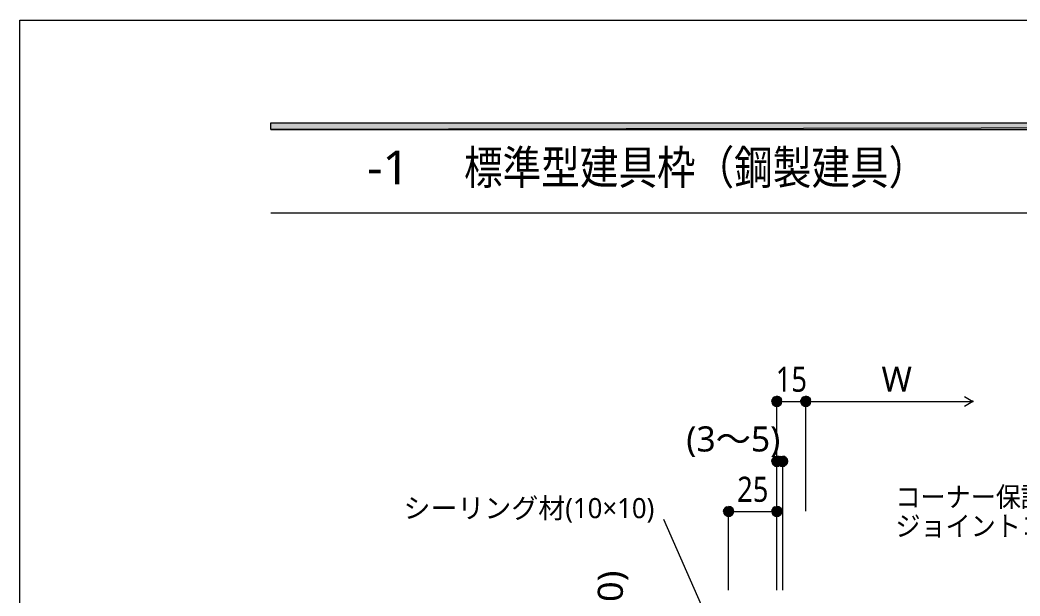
# Model space of a CAD drawing. Header units: millimetres. Extents: x 0 to 420, y 0 to 297.
# Drawn here: x 0.2 to 103.8, y 237.4 to 297 of the extents above; entities that cross this region are included whole.
import ezdxf
from ezdxf.enums import TextEntityAlignment as Align

# ---------------------------------------------------------------- set-up
doc = ezdxf.new("R2010")
doc.units = ezdxf.units.MM
doc.styles.add('kst32b', font='NotoSansJP-Variable.ttf')

msp = doc.modelspace()

# ---------------------------------------------------------------- hatches: boundary and pattern name
h = msp.add_hatch(color=7)
h.paths.add_polyline_path([(394.17, 285.62), (394.17, 286.32), (26.18, 285.62), (394.17, 285.62)])
h.paths.add_polyline_path([(394.17, 286.32), (26.18, 285.62), (26.18, 286.32), (394.17, 286.32)])
h = msp.add_hatch(color=7)
h.paths.add_polyline_path([(78.8, 257.98), (78.61, 258.02), (78.61, 257.49), (78.8, 257.98)])
h.paths.add_polyline_path([(78.61, 258.02), (78.61, 257.49), (78.4, 257.98), (78.61, 258.02)])
h.paths.add_polyline_path([(78.61, 257.49), (78.4, 257.98), (78.23, 257.87), (78.61, 257.49)])
h = msp.add_hatch(color=7)
h.paths.add_polyline_path([(79.12, 257.49), (79.1, 257.7), (78.61, 257.49), (79.12, 257.49)])
h.paths.add_polyline_path([(79.1, 257.7), (78.61, 257.49), (78.97, 257.87), (79.1, 257.7)])
h.paths.add_polyline_path([(78.61, 257.49), (78.97, 257.87), (78.8, 257.98), (78.61, 257.49)])
h = msp.add_hatch(color=7)
h.paths.add_polyline_path([(81.81, 257.98), (81.6, 258.02), (81.6, 257.49), (81.81, 257.98)])
h.paths.add_polyline_path([(81.6, 258.02), (81.6, 257.49), (81.41, 257.98), (81.6, 258.02)])
h.paths.add_polyline_path([(81.6, 257.49), (81.41, 257.98), (81.24, 257.87), (81.6, 257.49)])
h = msp.add_hatch(color=7)
h.paths.add_polyline_path([(82.13, 257.49), (82.08, 257.7), (81.6, 257.49), (82.13, 257.49)])
h.paths.add_polyline_path([(82.08, 257.7), (81.6, 257.49), (81.98, 257.87), (82.08, 257.7)])
h.paths.add_polyline_path([(81.6, 257.49), (81.98, 257.87), (81.81, 257.98), (81.6, 257.49)])
h = msp.add_hatch(color=7)
h.paths.add_polyline_path([(78.23, 257.87), (78.13, 257.7), (78.61, 257.49), (78.23, 257.87)])
h.paths.add_polyline_path([(78.13, 257.7), (78.61, 257.49), (78.08, 257.49), (78.13, 257.7)])
h.paths.add_polyline_path([(78.61, 257.49), (78.08, 257.49), (78.13, 257.28), (78.61, 257.49)])
h = msp.add_hatch(color=7)
h.paths.add_polyline_path([(78.13, 257.28), (78.23, 257.11), (78.61, 257.49), (78.13, 257.28)])
h.paths.add_polyline_path([(78.23, 257.11), (78.61, 257.49), (78.4, 257.01), (78.23, 257.11)])
h.paths.add_polyline_path([(78.61, 257.49), (78.4, 257.01), (78.61, 256.96), (78.61, 257.49)])
h = msp.add_hatch(color=7)
h.paths.add_polyline_path([(78.61, 256.96), (78.8, 257.01), (78.61, 257.49), (78.61, 256.96)])
h.paths.add_polyline_path([(78.8, 257.01), (78.61, 257.49), (78.97, 257.11), (78.8, 257.01)])
h.paths.add_polyline_path([(78.61, 257.49), (78.97, 257.11), (79.1, 257.28), (78.61, 257.49)])
for points in [[(79.1, 257.28), (79.12, 257.49), (78.61, 257.49), (79.1, 257.28)], [(82.08, 257.28), (82.13, 257.49), (81.6, 257.49), (82.08, 257.28)], [(98.91, 257.53), (98.89, 257.51), (98.87, 257.49), (98.89, 257.47), (98.91, 257.45), (98.93, 257.47), (98.95, 257.49), (98.93, 257.51), (98.91, 257.53)], [(98.91, 257.53), (98.89, 257.51), (98.87, 257.49), (98.89, 257.47), (98.91, 257.45), (98.93, 257.47), (98.95, 257.49), (98.93, 257.51), (98.91, 257.53)], [(98.91, 257.53), (98.89, 257.51), (98.87, 257.49), (98.89, 257.47), (98.91, 257.45), (98.93, 257.47), (98.95, 257.49), (98.93, 257.51), (98.91, 257.53)], [(79.1, 251.1), (79.12, 251.29), (78.61, 251.29), (79.1, 251.1)], [(79.69, 251.1), (79.73, 251.29), (79.21, 251.29), (79.69, 251.1)], [(74.08, 245.91), (74.13, 246.1), (73.6, 246.1), (74.08, 245.91)], [(79.1, 245.91), (79.12, 246.1), (78.61, 246.1), (79.1, 245.91)]]:
    msp.add_hatch(color=7).paths.add_polyline_path(points)
h = msp.add_hatch(color=7)
h.paths.add_polyline_path([(81.24, 257.87), (81.11, 257.7), (81.6, 257.49), (81.24, 257.87)])
h.paths.add_polyline_path([(81.11, 257.7), (81.6, 257.49), (81.07, 257.49), (81.11, 257.7)])
h.paths.add_polyline_path([(81.6, 257.49), (81.07, 257.49), (81.11, 257.28), (81.6, 257.49)])
h = msp.add_hatch(color=7)
h.paths.add_polyline_path([(81.11, 257.28), (81.24, 257.11), (81.6, 257.49), (81.11, 257.28)])
h.paths.add_polyline_path([(81.24, 257.11), (81.6, 257.49), (81.41, 257.01), (81.24, 257.11)])
h.paths.add_polyline_path([(81.6, 257.49), (81.41, 257.01), (81.6, 256.96), (81.6, 257.49)])
h = msp.add_hatch(color=7)
h.paths.add_polyline_path([(81.6, 256.96), (81.81, 257.01), (81.6, 257.49), (81.6, 256.96)])
h.paths.add_polyline_path([(81.81, 257.01), (81.6, 257.49), (81.98, 257.11), (81.81, 257.01)])
h.paths.add_polyline_path([(81.6, 257.49), (81.98, 257.11), (82.08, 257.28), (81.6, 257.49)])
h = msp.add_hatch(color=7)
h.paths.add_polyline_path([(78.8, 251.78), (78.61, 251.82), (78.61, 251.29), (78.8, 251.78)])
h.paths.add_polyline_path([(78.61, 251.82), (78.61, 251.29), (78.4, 251.78), (78.61, 251.82)])
h.paths.add_polyline_path([(78.61, 251.29), (78.4, 251.78), (78.23, 251.67), (78.61, 251.29)])
h = msp.add_hatch(color=7)
h.paths.add_polyline_path([(79.12, 251.29), (79.1, 251.5), (78.61, 251.29), (79.12, 251.29)])
h.paths.add_polyline_path([(79.1, 251.5), (78.61, 251.29), (78.97, 251.67), (79.1, 251.5)])
h.paths.add_polyline_path([(78.61, 251.29), (78.97, 251.67), (78.8, 251.78), (78.61, 251.29)])
h = msp.add_hatch(color=7)
h.paths.add_polyline_path([(79.4, 251.78), (79.21, 251.82), (79.21, 251.29), (79.4, 251.78)])
h.paths.add_polyline_path([(79.21, 251.82), (79.21, 251.29), (78.99, 251.78), (79.21, 251.82)])
h.paths.add_polyline_path([(79.21, 251.29), (78.99, 251.78), (78.82, 251.67), (79.21, 251.29)])
h = msp.add_hatch(color=7)
h.paths.add_polyline_path([(79.73, 251.29), (79.69, 251.5), (79.21, 251.29), (79.73, 251.29)])
h.paths.add_polyline_path([(79.69, 251.5), (79.21, 251.29), (79.57, 251.67), (79.69, 251.5)])
h.paths.add_polyline_path([(79.21, 251.29), (79.57, 251.67), (79.4, 251.78), (79.21, 251.29)])
h = msp.add_hatch(color=7)
h.paths.add_polyline_path([(78.23, 251.67), (78.13, 251.5), (78.61, 251.29), (78.23, 251.67)])
h.paths.add_polyline_path([(78.13, 251.5), (78.61, 251.29), (78.08, 251.29), (78.13, 251.5)])
h.paths.add_polyline_path([(78.61, 251.29), (78.08, 251.29), (78.13, 251.1), (78.61, 251.29)])
h = msp.add_hatch(color=7)
h.paths.add_polyline_path([(78.13, 251.1), (78.23, 250.93), (78.61, 251.29), (78.13, 251.1)])
h.paths.add_polyline_path([(78.23, 250.93), (78.61, 251.29), (78.4, 250.8), (78.23, 250.93)])
h.paths.add_polyline_path([(78.61, 251.29), (78.4, 250.8), (78.61, 250.78), (78.61, 251.29)])
h = msp.add_hatch(color=7)
h.paths.add_polyline_path([(78.61, 250.78), (78.8, 250.8), (78.61, 251.29), (78.61, 250.78)])
h.paths.add_polyline_path([(78.8, 250.8), (78.61, 251.29), (78.97, 250.93), (78.8, 250.8)])
h.paths.add_polyline_path([(78.61, 251.29), (78.97, 250.93), (79.1, 251.1), (78.61, 251.29)])
h = msp.add_hatch(color=7)
h.paths.add_polyline_path([(78.82, 251.67), (78.72, 251.5), (79.21, 251.29), (78.82, 251.67)])
h.paths.add_polyline_path([(78.72, 251.5), (79.21, 251.29), (78.68, 251.29), (78.72, 251.5)])
h.paths.add_polyline_path([(79.21, 251.29), (78.68, 251.29), (78.72, 251.1), (79.21, 251.29)])
h = msp.add_hatch(color=7)
h.paths.add_polyline_path([(78.72, 251.1), (78.82, 250.93), (79.21, 251.29), (78.72, 251.1)])
h.paths.add_polyline_path([(78.82, 250.93), (79.21, 251.29), (78.99, 250.8), (78.82, 250.93)])
h.paths.add_polyline_path([(79.21, 251.29), (78.99, 250.8), (79.21, 250.78), (79.21, 251.29)])
h = msp.add_hatch(color=7)
h.paths.add_polyline_path([(79.21, 250.78), (79.4, 250.8), (79.21, 251.29), (79.21, 250.78)])
h.paths.add_polyline_path([(79.4, 250.8), (79.21, 251.29), (79.57, 250.93), (79.4, 250.8)])
h.paths.add_polyline_path([(79.21, 251.29), (79.57, 250.93), (79.69, 251.1), (79.21, 251.29)])
h = msp.add_hatch(color=7)
h.paths.add_polyline_path([(73.81, 246.59), (73.6, 246.63), (73.6, 246.1), (73.81, 246.59)])
h.paths.add_polyline_path([(73.6, 246.63), (73.6, 246.1), (73.41, 246.59), (73.6, 246.63)])
h.paths.add_polyline_path([(73.6, 246.1), (73.41, 246.59), (73.24, 246.49), (73.6, 246.1)])
h = msp.add_hatch(color=7)
h.paths.add_polyline_path([(74.13, 246.1), (74.08, 246.32), (73.6, 246.1), (74.13, 246.1)])
h.paths.add_polyline_path([(74.08, 246.32), (73.6, 246.1), (73.98, 246.49), (74.08, 246.32)])
h.paths.add_polyline_path([(73.6, 246.1), (73.98, 246.49), (73.81, 246.59), (73.6, 246.1)])
h = msp.add_hatch(color=7)
h.paths.add_polyline_path([(78.8, 246.59), (78.61, 246.63), (78.61, 246.1), (78.8, 246.59)])
h.paths.add_polyline_path([(78.61, 246.63), (78.61, 246.1), (78.4, 246.59), (78.61, 246.63)])
h.paths.add_polyline_path([(78.61, 246.1), (78.4, 246.59), (78.23, 246.49), (78.61, 246.1)])
h = msp.add_hatch(color=7)
h.paths.add_polyline_path([(79.12, 246.1), (79.1, 246.32), (78.61, 246.1), (79.12, 246.1)])
h.paths.add_polyline_path([(79.1, 246.32), (78.61, 246.1), (78.97, 246.49), (79.1, 246.32)])
h.paths.add_polyline_path([(78.61, 246.1), (78.97, 246.49), (78.8, 246.59), (78.61, 246.1)])
h = msp.add_hatch(color=7)
h.paths.add_polyline_path([(73.24, 246.49), (73.11, 246.32), (73.6, 246.1), (73.24, 246.49)])
h.paths.add_polyline_path([(73.11, 246.32), (73.6, 246.1), (73.07, 246.1), (73.11, 246.32)])
h.paths.add_polyline_path([(73.6, 246.1), (73.07, 246.1), (73.11, 245.91), (73.6, 246.1)])
h = msp.add_hatch(color=7)
h.paths.add_polyline_path([(73.11, 245.91), (73.24, 245.72), (73.6, 246.1), (73.11, 245.91)])
h.paths.add_polyline_path([(73.24, 245.72), (73.6, 246.1), (73.41, 245.62), (73.24, 245.72)])
h.paths.add_polyline_path([(73.6, 246.1), (73.41, 245.62), (73.6, 245.58), (73.6, 246.1)])
h = msp.add_hatch(color=7)
h.paths.add_polyline_path([(73.6, 245.58), (73.81, 245.62), (73.6, 246.1), (73.6, 245.58)])
h.paths.add_polyline_path([(73.81, 245.62), (73.6, 246.1), (73.98, 245.72), (73.81, 245.62)])
h.paths.add_polyline_path([(73.6, 246.1), (73.98, 245.72), (74.08, 245.91), (73.6, 246.1)])
h = msp.add_hatch(color=7)
h.paths.add_polyline_path([(78.23, 246.49), (78.13, 246.32), (78.61, 246.1), (78.23, 246.49)])
h.paths.add_polyline_path([(78.13, 246.32), (78.61, 246.1), (78.08, 246.1), (78.13, 246.32)])
h.paths.add_polyline_path([(78.61, 246.1), (78.08, 246.1), (78.13, 245.91), (78.61, 246.1)])
h = msp.add_hatch(color=7)
h.paths.add_polyline_path([(78.13, 245.91), (78.23, 245.72), (78.61, 246.1), (78.13, 245.91)])
h.paths.add_polyline_path([(78.23, 245.72), (78.61, 246.1), (78.4, 245.62), (78.23, 245.72)])
h.paths.add_polyline_path([(78.61, 246.1), (78.4, 245.62), (78.61, 245.58), (78.61, 246.1)])
h = msp.add_hatch(color=7)
h.paths.add_polyline_path([(78.61, 245.58), (78.8, 245.62), (78.61, 246.1), (78.61, 245.58)])
h.paths.add_polyline_path([(78.8, 245.62), (78.61, 246.1), (78.97, 245.72), (78.8, 245.62)])
h.paths.add_polyline_path([(78.61, 246.1), (78.97, 245.72), (79.1, 245.91), (78.61, 246.1)])

# ---------------------------------------------------------------- linework, layer by layer
at = {"lineweight": 13}
msp.add_lwpolyline([(0.19, 0), (0.19, 296.97), (420.16, 296.97), (420.16, 0)], close=True, dxfattribs=at)
at = {"lineweight": 0}
for points in [[(394.17, 285.62), (394.17, 286.32), (26.18, 285.62)], [(394.17, 286.32), (26.18, 285.62), (26.18, 286.32)], [(78.61, 257.49), (78.4, 257.98), (78.23, 257.87)], [(78.61, 258.02), (78.61, 257.49), (78.4, 257.98)], [(78.8, 257.98), (78.61, 258.02), (78.61, 257.49)], [(78.61, 257.49), (78.97, 257.87), (78.8, 257.98)], [(81.6, 257.49), (81.41, 257.98), (81.24, 257.87)], [(81.6, 258.02), (81.6, 257.49), (81.41, 257.98)], [(81.81, 257.98), (81.6, 258.02), (81.6, 257.49)], [(81.6, 257.49), (81.98, 257.87), (81.81, 257.98)], [(78.13, 257.7), (78.61, 257.49), (78.08, 257.49)], [(78.61, 257.49), (78.08, 257.49), (78.13, 257.28)], [(78.23, 257.87), (78.13, 257.7), (78.61, 257.49)], [(78.13, 257.28), (78.23, 257.11), (78.61, 257.49)], [(78.23, 257.11), (78.61, 257.49), (78.4, 257.01)], [(78.61, 257.49), (78.4, 257.01), (78.61, 256.96)], [(79.1, 257.7), (78.61, 257.49), (78.97, 257.87)], [(79.12, 257.49), (79.1, 257.7), (78.61, 257.49)], [(78.61, 256.96), (78.8, 257.01), (78.61, 257.49)], [(78.8, 257.01), (78.61, 257.49), (78.97, 257.11)], [(78.61, 257.49), (78.97, 257.11), (79.1, 257.28)], [(79.1, 257.28), (79.12, 257.49), (78.61, 257.49)], [(81.11, 257.7), (81.6, 257.49), (81.07, 257.49)], [(81.6, 257.49), (81.07, 257.49), (81.11, 257.28)], [(81.24, 257.87), (81.11, 257.7), (81.6, 257.49)], [(81.11, 257.28), (81.24, 257.11), (81.6, 257.49)], [(81.24, 257.11), (81.6, 257.49), (81.41, 257.01)], [(81.6, 257.49), (81.41, 257.01), (81.6, 256.96)], [(82.08, 257.7), (81.6, 257.49), (81.98, 257.87)], [(82.13, 257.49), (82.08, 257.7), (81.6, 257.49)], [(81.6, 256.96), (81.81, 257.01), (81.6, 257.49)], [(81.81, 257.01), (81.6, 257.49), (81.98, 257.11)], [(81.6, 257.49), (81.98, 257.11), (82.08, 257.28)], [(82.08, 257.28), (82.13, 257.49), (81.6, 257.49)], [(98.91, 257.53), (98.89, 257.51), (98.87, 257.49), (98.89, 257.47), (98.91, 257.45), (98.93, 257.47), (98.95, 257.49), (98.93, 257.51)], [(98.91, 257.53), (98.89, 257.51), (98.87, 257.49), (98.89, 257.47), (98.91, 257.45), (98.93, 257.47), (98.95, 257.49), (98.93, 257.51)], [(98.91, 257.53), (98.89, 257.51), (98.87, 257.49), (98.89, 257.47), (98.91, 257.45), (98.93, 257.47), (98.95, 257.49), (98.93, 257.51)], [(78.61, 251.29), (78.4, 251.78), (78.23, 251.67)], [(78.61, 251.82), (78.61, 251.29), (78.4, 251.78)], [(78.8, 251.78), (78.61, 251.82), (78.61, 251.29)], [(78.61, 251.29), (78.97, 251.67), (78.8, 251.78)], [(79.21, 251.29), (78.99, 251.78), (78.82, 251.67)], [(79.21, 251.82), (79.21, 251.29), (78.99, 251.78)], [(79.4, 251.78), (79.21, 251.82), (79.21, 251.29)], [(79.21, 251.29), (79.57, 251.67), (79.4, 251.78)], [(78.13, 251.5), (78.61, 251.29), (78.08, 251.29)], [(78.61, 251.29), (78.08, 251.29), (78.13, 251.1)], [(78.23, 251.67), (78.13, 251.5), (78.61, 251.29)], [(78.13, 251.1), (78.23, 250.93), (78.61, 251.29)], [(78.23, 250.93), (78.61, 251.29), (78.4, 250.8)], [(78.61, 251.29), (78.4, 250.8), (78.61, 250.78)], [(79.1, 251.5), (78.61, 251.29), (78.97, 251.67)], [(79.12, 251.29), (79.1, 251.5), (78.61, 251.29)], [(78.61, 250.78), (78.8, 250.8), (78.61, 251.29)], [(78.8, 250.8), (78.61, 251.29), (78.97, 250.93)], [(78.61, 251.29), (78.97, 250.93), (79.1, 251.1)], [(79.1, 251.1), (79.12, 251.29), (78.61, 251.29)], [(78.72, 251.5), (79.21, 251.29), (78.68, 251.29)], [(79.21, 251.29), (78.68, 251.29), (78.72, 251.1)], [(78.82, 251.67), (78.72, 251.5), (79.21, 251.29)], [(78.72, 251.1), (78.82, 250.93), (79.21, 251.29)], [(78.82, 250.93), (79.21, 251.29), (78.99, 250.8)], [(79.21, 251.29), (78.99, 250.8), (79.21, 250.78)], [(79.69, 251.5), (79.21, 251.29), (79.57, 251.67)], [(79.73, 251.29), (79.69, 251.5), (79.21, 251.29)], [(79.21, 250.78), (79.4, 250.8), (79.21, 251.29)], [(79.4, 250.8), (79.21, 251.29), (79.57, 250.93)], [(79.21, 251.29), (79.57, 250.93), (79.69, 251.1)], [(79.69, 251.1), (79.73, 251.29), (79.21, 251.29)], [(73.6, 246.1), (73.41, 246.59), (73.24, 246.49)], [(73.6, 246.63), (73.6, 246.1), (73.41, 246.59)], [(73.81, 246.59), (73.6, 246.63), (73.6, 246.1)], [(73.6, 246.1), (73.98, 246.49), (73.81, 246.59)], [(78.61, 246.1), (78.4, 246.59), (78.23, 246.49)], [(78.61, 246.63), (78.61, 246.1), (78.4, 246.59)], [(78.8, 246.59), (78.61, 246.63), (78.61, 246.1)], [(78.61, 246.1), (78.97, 246.49), (78.8, 246.59)], [(73.11, 246.32), (73.6, 246.1), (73.07, 246.1)], [(73.6, 246.1), (73.07, 246.1), (73.11, 245.91)], [(73.24, 246.49), (73.11, 246.32), (73.6, 246.1)], [(73.11, 245.91), (73.24, 245.72), (73.6, 246.1)], [(73.24, 245.72), (73.6, 246.1), (73.41, 245.62)], [(73.6, 246.1), (73.41, 245.62), (73.6, 245.58)], [(74.08, 246.32), (73.6, 246.1), (73.98, 246.49)], [(74.13, 246.1), (74.08, 246.32), (73.6, 246.1)], [(73.6, 245.58), (73.81, 245.62), (73.6, 246.1)], [(73.81, 245.62), (73.6, 246.1), (73.98, 245.72)], [(73.6, 246.1), (73.98, 245.72), (74.08, 245.91)], [(74.08, 245.91), (74.13, 246.1), (73.6, 246.1)], [(78.13, 246.32), (78.61, 246.1), (78.08, 246.1)], [(78.61, 246.1), (78.08, 246.1), (78.13, 245.91)], [(78.23, 246.49), (78.13, 246.32), (78.61, 246.1)], [(78.13, 245.91), (78.23, 245.72), (78.61, 246.1)], [(78.23, 245.72), (78.61, 246.1), (78.4, 245.62)], [(78.61, 246.1), (78.4, 245.62), (78.61, 245.58)], [(79.1, 246.32), (78.61, 246.1), (78.97, 246.49)], [(79.12, 246.1), (79.1, 246.32), (78.61, 246.1)], [(78.61, 245.58), (78.8, 245.62), (78.61, 246.1)], [(78.8, 245.62), (78.61, 246.1), (78.97, 245.72)], [(78.61, 246.1), (78.97, 245.72), (79.1, 245.91)], [(79.1, 245.91), (79.12, 246.1), (78.61, 246.1)]]:
    msp.add_lwpolyline(points, close=True, dxfattribs=at)
at = {"lineweight": 13}
for points in [[(394.17, 276.99), (26.18, 276.99)], [(98.04, 258), (98.91, 257.49), (98.04, 256.98)], [(78.61, 257.49), (81.6, 257.49)], [(78.61, 237.96), (78.61, 257.49)], [(81.6, 257.49), (98.91, 257.49)], [(81.6, 246.13), (81.6, 257.49)], [(79.21, 251.29), (78.61, 251.29)], [(79.21, 237.96), (79.21, 251.29)], [(73.6, 237.96), (73.6, 246.1)], [(73.6, 246.1), (78.61, 246.1)], [(72.81, 231.84), (66.91, 245.28)]]:
    msp.add_lwpolyline(points, dxfattribs=at)

# ---------------------------------------------------------------- texts
at = {"style": 'kst32b'}
for s, height, p, p2 in [('標準型建具枠（鋼製建具）', 3.4908, (46.19, 279.97), (94.18, 279.97)), ('-1', 3.491, (36.17, 279.97), (40.54, 279.97)), ('15', 2.599, (78.49, 258.49), (81.73, 258.49)), ('(3～5)', 2.599, (69.22, 252.31), (78.96, 252.31)), ('25', 2.599, (74.49, 247.1), (77.73, 247.1)), ('コーナー保護金物等の上', 2.0791, (90.89, 246.57), (119.48, 246.57)), ('シーリング材(10×10)', 2.0791, (39.92, 245.41), (65.91, 245.41)), ('ジョイントコンパウンド塗り', 2.0791, (90.89, 243.56), (124.68, 243.56)), ('(10)', 2.599, (62.65, 233.49), (62.65, 239.99))]:
    msp.add_text(s, height=height, dxfattribs=at).set_placement(p, p2, align=Align.FIT)
msp.add_text('W', height=2.6, dxfattribs=at).set_placement((89.45, 258.49))

doc.saveas('drawing.dxf')
